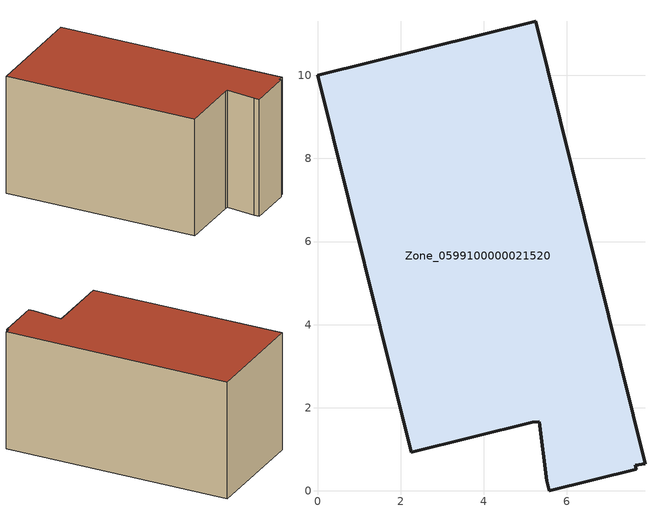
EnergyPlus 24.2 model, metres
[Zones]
Zone_0599100000021520
 floor ground (C_G): 5.33,1.67 5.17,1.65 2.26,0.93 0,10 5.25,11.3 7.88,0.65 7.64,0.62 7.67,0.52 5.58,0 5.52,0.24 z0
 wall outside (C_F): 5.25,11.3 0,10 2.26,0.93 5.17,1.65 5.33,1.67 5.52,0.24 5.58,0 7.67,0.52 7.64,0.62 7.88,0.65 5.25,11.3 z0:5.8
 roof outside (C_R): 5.17,1.65 5.33,1.67 5.52,0.24 5.58,0 7.67,0.52 7.64,0.62 7.88,0.65 5.25,11.3 0,10 2.26,0.93 z5.8
[BUILDING]
Pand.0599100000021520: North Axis=0; Terrain=City; Loads Convergence Tolerance Value=0.04; Temperature Convergence Tolerance Value=0.4; Solar Distribution=FullExterior; Maximum Number of Warmup Days=25; Minimum Number of Warmup Days=1
[Site:Location]
Rotterdam.The.Hague.AP_ZH_NLD Design_Conditions: Latitude=51.96; Longitude=4.45; Time Zone=1; Elevation=-4.5
[SITE:GROUNDTEMPERATURE:BUILDINGSURFACE]
18, 18, 18, 18, 18, 18, 18, 18, 18, 18, 18, 18
[MATERIAL] Thermal Absorptance=0.9; Solar Absorptance=0.7; Visible Absorptance=0.7
Name | Roughness | Thickness | Conductivity | Density | Specific Heat
G.TI.1975-1991 | MediumSmooth | 0.15 | 0.288461 | 540 | 1210
F.TI.1975-1991 | Rough | 0.3 | 0.230769 | 1920 | 840
R.TI.1975-1991 | MediumRough | 0.2 | 0.153846 | 1500 | 1000
[CONSTRUCTION]
C_G: G.TI.1975-1991
C_F: F.TI.1975-1991
C_R: R.TI.1975-1991
[ZONE]
Zone_0599100000021520: Type=1; Multiplier=1; Ceiling Height=Autocalculate; Volume=Autocalculate; Floor Area=autocalculate; Part of Total Floor Area=Yes
[ZONEINFILTRATION:DESIGNFLOWRATE]
Infil_Zone_0599100000021520: Zone or ZoneList or Space or SpaceList=Zone_0599100000021520; Schedule=AlwaysOn; Design Flow Rate Calculation Method=Flow/Area; Flow Rate per Floor Area=0.003; Constant Term Coefficient=1; Temperature Term Coefficient=0; Velocity Term Coefficient=0; Velocity Squared Term Coefficient=0
[HVACTEMPLATE:ZONE:IDEALLOADSAIRSYSTEM]
Zone_0599100000021520: Maximum Heating Supply Air Temperature=50; Minimum Cooling Supply Air Temperature=13; Maximum Heating Supply Air Humidity Ratio=0.0156; Minimum Cooling Supply Air Humidity Ratio=0.0077; Heating Limit=NoLimit; Cooling Limit=NoLimit; Dehumidification Control Type=ConstantSensibleHeatRatio; Cooling Sensible Heat Ratio=0.7; Dehumidification Setpoint=60; Humidification Control Type=None; Humidification Setpoint=30; Outdoor Air Method=None; Outdoor Air Flow Rate per Person=0.00944; Outdoor Air Flow Rate per Zone Floor Area=0; Outdoor Air Flow Rate per Zone=0; Demand Controlled Ventilation Type=None; Outdoor Air Economizer Type=NoEconomizer; Heat Recovery Type=None; Sensible Heat Recovery Effectiveness=0.7; Latent Heat Recovery Effectiveness=0.65
[ZONECONTROL:THERMOSTAT]
ThermostatControl_Zone_0599100000021520: Zone or ZoneList=Zone_0599100000021520; Control Type Schedule=DualSetpointControlType; Control 1=Thermostat_Zone_0599100000021520; Temperature Difference Between Cutout And Setpoint=0
[THERMOSTATSETPOINT:DUALSETPOINT]
Thermostat_Zone_0599100000021520: Heating Setpoint Temperature Schedule=HeatingSetpoint_Zone_0599100000021520; Cooling Setpoint Temperature Schedule=CoolingSetpoint_Zone_0599100000021520
[SCHEDULE:COMPACT]
HeatingSetpoint_Zone_0599100000021520: Through: 12/31, For: AllDays, Until: 24:00, 21
CoolingSetpoint_Zone_0599100000021520: Through: 12/31, For: AllDays, Until: 24:00, 24
DualSetpointControlType: Through: 12/31, For: AllDays, Until: 24:00, 4
AlwaysOn: Through: 12/31, For: AllDays, Until: 24:00, 1
